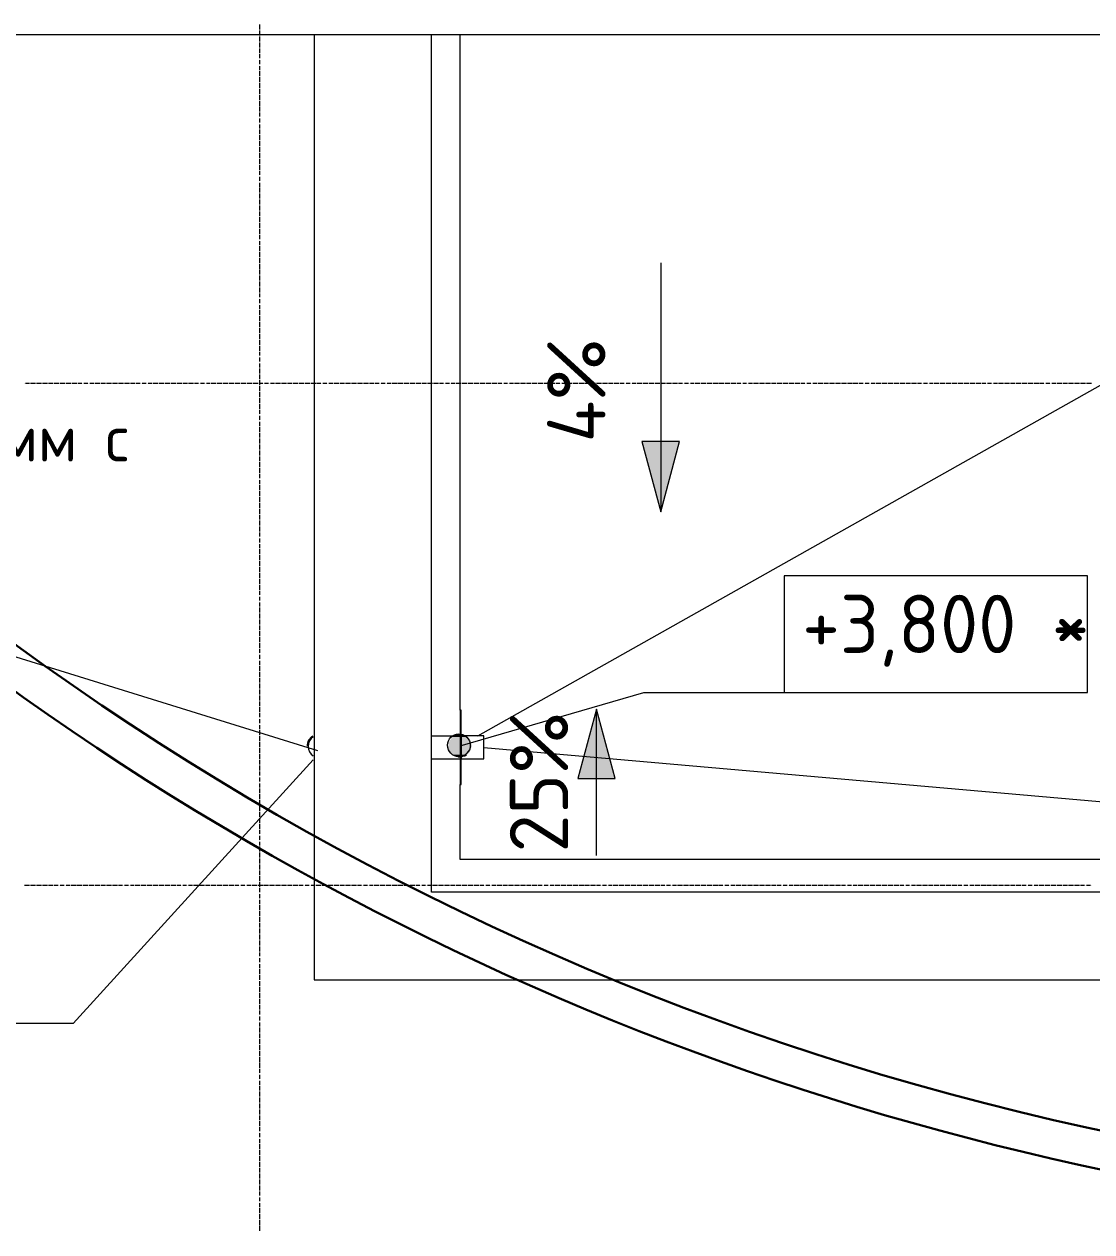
# Model space of a CAD drawing. Header units: millimetres. Extents: x -42533 to 645315, y 3457 to 82611.
# Drawn here: x 560725 to 565303, y 8434 to 13611 of the extents above; entities that cross this region are included whole.
import ezdxf

# ---------------------------------------------------------------- set-up
doc = ezdxf.new("R2010")
doc.units = ezdxf.units.MM
for name, color, linetype, true_color in [('PDF _!ЭОМ.Молниезащита', 7, 'Continuous', 0x954a95), ('PDF _Аннотация', 7, 'Continuous', 0xbababa), ('PDF _Крыша', 7, 'Continuous', 0xbababa), ('PDF _Обобщенные модели', 7, 'Continuous', 0xbababa), ('PDF _Оборудование', 7, 'Continuous', 0xbababa), ('PDF _Оси', 7, 'Continuous', 0xbababa), ('PDF _Отметки', 7, 'Continuous', 0xbababa), ('PDF _Перекрытие', 7, 'Continuous', 0xbababa), ('PDF _Размеры', 7, 'Continuous', 0xbababa)]:
    doc.layers.add(name, color=color, linetype=linetype, true_color=true_color)
doc.layers.add('PDF _Линии', color=7, linetype='Continuous')
doc.layers.add('PDF _Текст', color=7, linetype='Continuous')
doc.styles.add('PDF GOST Common', font='GOST_Common.ttf')

msp = doc.modelspace()

# ---------------------------------------------------------------- linework, layer by layer
at = {"layer": 'PDF _!ЭОМ.Молниезащита', "color": 116, "lineweight": 30, "true_color": 0x136734}
msp.add_circle((567904.4, 20845.7), 12246.5, dxfattribs=at)
at = {"layer": 'PDF _!ЭОМ.Молниезащита', "lineweight": 13}
msp.add_arc((569238.6, 19731.8), 18425.9, 113.6261, 221.93481, dxfattribs=at)
at = {"layer": 'PDF _!ЭОМ.Молниезащита', "lineweight": 30}
msp.add_arc((567904.3, 20838.1), 12404.1, 231.06853, 304.56292, dxfattribs=at)
at = {"layer": 'PDF _Аннотация', "color": 8, "lineweight": 20}
msp.add_lwpolyline([(565283.9, 10745.7), (565283.9, 11245.5), (563983.7, 11245.5), (563983.7, 10745.7)], close=True, dxfattribs=at)
at = {"layer": 'PDF _Аннотация', "color": 8, "lineweight": 9}
for points in [[(561984.6, 10495.9), (560523.4, 10949), (560176.1, 10949), (559985.5, 10949)], [(561963.4, 10457.7), (560934.2, 9326.9), (560392.1, 9326.9)]]:
    msp.add_lwpolyline(points, dxfattribs=at)
at = {"layer": 'PDF _Крыша', "color": 8, "lineweight": 9}
for points in [[(562594.5, 10669.5), (562594.5, 13566.5)], [(573924, 13566.5), (573924, 10030), (562594.5, 10030), (562594.5, 10351.9)], [(562670.7, 10559.4), (567964.9, 13541.1)], [(568155.5, 13541.1), (568155.5, 10030), (562696.1, 10508.6)]]:
    msp.add_lwpolyline(points, dxfattribs=at)
at = {"layer": 'PDF _Линии', "color": 8, "lineweight": 9}
msp.add_lwpolyline([(579256.3, 13566.5), (579252.1, 13596.1), (572746.6, 13833.3), (572746.6, 13710.5), (563064.6, 13710.5), (563064.6, 13820.6), (556859.8, 13604.6), (556851.3, 13566.5)], close=True, dxfattribs=at)
at = {"layer": 'PDF _Обобщенные модели', "lineweight": 18}
for radius, start, end in [(44.5, 117.9712, 184.0046), (40.2, 134.9994, 150.0021)]:
    msp.add_arc((561983.1, 10519.5), radius, start, end, dxfattribs=at)
at = {"layer": 'PDF _Оборудование', "lineweight": 18}
for points in [[(562594.5, 10351.9), (562598.7, 10351.9), (562598.7, 10390), (562598.7, 10631.4), (562598.7, 10669.5), (562594.5, 10669.5), (562594.5, 10631.4), (562594.5, 10390)], [(562598.7, 10559.4), (562598.7, 10462), (562696.1, 10462), (562696.1, 10559.4)]]:
    msp.add_lwpolyline(points, close=True, dxfattribs=at)
for points in [[(562471.6, 10559.4), (562594.5, 10559.4)], [(562471.6, 10462), (562594.5, 10462)]]:
    msp.add_lwpolyline(points, dxfattribs=at)
msp.add_arc((561990.9, 10514.9), 48.7, 122.7213, 237.2787, dxfattribs=at)
at = {"layer": 'PDF _Оси', "color": 8, "lineweight": 9}
for points in [[(561734.7, 13587.7), (561734.7, 13608.8)], [(561734.7, 13562.3), (561734.7, 13583.4)], [(561734.7, 13536.8), (561734.7, 13558)], [(561734.7, 13511.4), (561734.7, 13532.6)], [(561734.7, 13486), (561734.7, 13507.2)], [(561734.7, 13464.8), (561734.7, 13481.8)], [(561734.7, 13460.6), (561734.7, 13460.6)], [(561734.7, 13439.4), (561734.7, 13456.4)], [(561734.7, 13435.2), (561734.7, 13435.2)], [(561734.7, 13414), (561734.7, 13431)], [(561734.7, 13388.6), (561734.7, 13409.8)], [(561734.7, 13363.2), (561734.7, 13384.4)], [(561734.7, 13337.8), (561734.7, 13359)], [(561734.7, 13312.4), (561734.7, 13333.5)], [(561734.7, 13287), (561734.7, 13308.1)], [(561734.7, 13261.5), (561734.7, 13282.7)], [(561734.7, 13236.1), (561734.7, 13257.3)], [(561734.7, 13215), (561734.7, 13231.9)], [(561734.7, 13210.7), (561734.7, 13210.7)], [(561734.7, 13189.5), (561734.7, 13206.5)], [(561734.7, 13185.3), (561734.7, 13185.3)], [(561734.7, 13164.1), (561734.7, 13181.1)], [(561734.7, 13138.7), (561734.7, 13159.9)], [(561734.7, 13113.3), (561734.7, 13134.5)], [(561734.7, 13087.9), (561734.7, 13109.1)], [(561734.7, 13062.5), (561734.7, 13083.7)], [(561734.7, 13037.1), (561734.7, 13058.2)], [(561734.7, 13011.7), (561734.7, 13032.8)], [(561734.7, 12986.2), (561734.7, 13007.4)], [(561734.7, 12965.1), (561734.7, 12982)], [(561734.7, 12960.8), (561734.7, 12960.8)], [(561734.7, 12939.7), (561734.7, 12956.6)], [(561734.7, 12935.4), (561734.7, 12935.4)], [(561734.7, 12914.2), (561734.7, 12931.2)], [(561734.7, 12888.8), (561734.7, 12910)], [(561734.7, 12863.4), (561734.7, 12884.6)], [(561734.7, 12838), (561734.7, 12859.2)], [(561734.7, 12812.6), (561734.7, 12833.8)], [(561734.7, 12787.2), (561734.7, 12808.4)], [(561734.7, 12761.8), (561734.7, 12782.9)], [(561734.7, 12736.4), (561734.7, 12757.5)], [(561734.7, 12710.9), (561734.7, 12732.1)], [(561734.7, 12689.8), (561734.7, 12706.7)], [(561734.7, 12685.5), (561734.7, 12685.5)], [(561734.7, 12664.4), (561734.7, 12681.3)], [(561734.7, 12638.9), (561734.7, 12660.1)], [(561734.7, 12613.5), (561734.7, 12634.7)], [(561734.7, 12588.1), (561734.7, 12609.3)], [(561734.7, 12562.7), (561734.7, 12583.9)], [(561734.7, 12537.3), (561734.7, 12558.5)], [(561734.7, 12511.9), (561734.7, 12533.1)], [(561734.7, 12486.5), (561734.7, 12507.7)], [(561734.7, 12461.1), (561734.7, 12482.2)], [(561734.7, 12439.9), (561734.7, 12456.8)], [(561734.7, 12435.6), (561734.7, 12435.6)], [(561734.7, 12414.5), (561734.7, 12431.4)], [(561734.7, 12410.2), (561734.7, 12410.2)], [(561734.7, 12389.1), (561734.7, 12406)], [(561734.7, 12363.6), (561734.7, 12384.8)], [(561734.7, 12338.2), (561734.7, 12359.4)], [(561734.7, 12312.8), (561734.7, 12334)], [(561734.7, 12287.4), (561734.7, 12308.6)], [(561734.7, 12262), (561734.7, 12283.2)], [(561734.7, 12236.6), (561734.7, 12257.8)], [(561734.7, 12211.2), (561734.7, 12232.4)], [(561734.7, 12190), (561734.7, 12206.9)], [(561734.7, 12185.8), (561734.7, 12185.8)], [(561734.7, 12164.6), (561734.7, 12181.5)], [(561734.7, 12160.4), (561734.7, 12160.4)], [(561734.7, 12139.2), (561734.7, 12156.1)], [(561734.7, 12113.8), (561734.7, 12134.9)], [(560726.7, 12071.4), (560726.7, 12071.4)], [(560730.9, 12071.4), (560747.8, 12071.4)], [(560752.1, 12071.4), (560773.3, 12071.4)], [(560777.5, 12071.4), (560798.7, 12071.4)], [(560802.9, 12071.4), (560824.1, 12071.4)], [(560828.3, 12071.4), (560849.5, 12071.4)], [(560853.7, 12071.4), (560874.9, 12071.4)], [(560879.1, 12071.4), (560900.3, 12071.4)], [(560904.6, 12071.4), (560925.7, 12071.4)], [(560930, 12071.4), (560951.1, 12071.4)], [(560955.4, 12071.4), (560972.3, 12071.4)], [(560976.6, 12071.4), (560976.6, 12071.4)], [(560980.8, 12071.4), (560997.7, 12071.4)], [(561002, 12071.4), (561002, 12071.4)], [(561006.2, 12071.4), (561023.1, 12071.4)], [(561027.4, 12071.4), (561048.6, 12071.4)], [(561052.8, 12071.4), (561074, 12071.4)], [(561078.2, 12071.4), (561099.4, 12071.4)], [(561103.6, 12071.4), (561124.8, 12071.4)], [(561129, 12071.4), (561150.2, 12071.4)], [(561154.4, 12071.4), (561175.6, 12071.4)], [(561179.9, 12071.4), (561201, 12071.4)], [(561205.3, 12071.4), (561222.2, 12071.4)], [(561226.4, 12071.4), (561226.4, 12071.4)], [(561230.7, 12071.4), (561247.6, 12071.4)], [(561251.9, 12071.4), (561251.9, 12071.4)], [(561256.1, 12071.4), (561273, 12071.4)], [(561277.3, 12071.4), (561298.4, 12071.4)], [(561302.7, 12071.4), (561323.9, 12071.4)], [(561328.1, 12071.4), (561349.3, 12071.4)], [(561353.5, 12071.4), (561374.7, 12071.4)], [(561378.9, 12071.4), (561400.1, 12071.4)], [(561404.3, 12071.4), (561425.5, 12071.4)], [(561429.7, 12071.4), (561450.9, 12071.4)], [(561455.1, 12071.4), (561472.1, 12071.4)], [(561476.3, 12071.4), (561476.3, 12071.4)], [(561480.6, 12071.4), (561497.5, 12071.4)], [(561501.7, 12071.4), (561501.7, 12071.4)], [(561506, 12071.4), (561522.9, 12071.4)], [(561527.1, 12071.4), (561548.3, 12071.4)], [(561552.6, 12071.4), (561573.7, 12071.4)], [(561578, 12071.4), (561599.2, 12071.4)], [(561603.4, 12071.4), (561624.6, 12071.4)], [(561628.8, 12071.4), (561650, 12071.4)], [(561654.2, 12071.4), (561675.4, 12071.4)], [(561679.6, 12071.4), (561700.8, 12071.4)], [(561705, 12071.4), (561726.2, 12071.4)], [(561730.4, 12071.4), (561747.4, 12071.4)], [(561734.7, 12088.4), (561734.7, 12109.5)], [(561734.7, 12062.9), (561734.7, 12084.1)], [(561751.6, 12071.4), (561751.6, 12071.4)], [(561755.9, 12071.4), (561772.8, 12071.4)], [(561777, 12071.4), (561777, 12071.4)], [(561781.3, 12071.4), (561798.2, 12071.4)], [(561802.4, 12071.4), (561823.6, 12071.4)], [(561827.9, 12071.4), (561849, 12071.4)], [(561853.3, 12071.4), (561874.4, 12071.4)], [(561878.7, 12071.4), (561899.9, 12071.4)], [(561904.1, 12071.4), (561925.3, 12071.4)], [(561929.5, 12071.4), (561950.7, 12071.4)], [(561954.9, 12071.4), (561976.1, 12071.4)], [(561980.3, 12071.4), (561997.3, 12071.4)], [(562001.5, 12071.4), (562001.5, 12071.4)], [(562005.7, 12071.4), (562022.7, 12071.4)], [(562026.9, 12071.4), (562026.9, 12071.4)], [(562031.2, 12071.4), (562048.1, 12071.4)], [(562052.3, 12071.4), (562073.5, 12071.4)], [(562077.7, 12071.4), (562098.9, 12071.4)], [(562103.2, 12071.4), (562124.3, 12071.4)], [(562128.6, 12071.4), (562149.7, 12071.4)], [(562154, 12071.4), (562175.2, 12071.4)], [(562179.4, 12071.4), (562200.6, 12071.4)], [(562204.8, 12071.4), (562226, 12071.4)], [(562230.2, 12071.4), (562247.2, 12071.4)], [(562251.4, 12071.4), (562251.4, 12071.4)], [(562255.6, 12071.4), (562272.6, 12071.4)], [(562276.8, 12071.4), (562276.8, 12071.4)], [(562281, 12071.4), (562298, 12071.4)], [(562302.2, 12071.4), (562323.4, 12071.4)], [(562327.6, 12071.4), (562348.8, 12071.4)], [(562353, 12071.4), (562374.2, 12071.4)], [(562378.5, 12071.4), (562399.6, 12071.4)], [(562403.9, 12071.4), (562425, 12071.4)], [(562429.3, 12071.4), (562450.5, 12071.4)], [(562454.7, 12071.4), (562475.9, 12071.4)], [(562480.1, 12071.4), (562501.3, 12071.4)], [(562505.5, 12071.4), (562522.5, 12071.4)], [(562526.7, 12071.4), (562526.7, 12071.4)], [(562530.9, 12071.4), (562547.9, 12071.4)], [(562552.1, 12071.4), (562552.1, 12071.4)], [(562556.3, 12071.4), (562573.3, 12071.4)], [(562577.5, 12071.4), (562598.7, 12071.4)], [(562602.9, 12071.4), (562624.1, 12071.4)], [(562628.3, 12071.4), (562649.5, 12071.4)], [(562653.8, 12071.4), (562674.9, 12071.4)], [(562679.2, 12071.4), (562700.3, 12071.4)], [(562704.6, 12071.4), (562725.8, 12071.4)], [(562730, 12071.4), (562751.2, 12071.4)], [(562755.4, 12071.4), (562772.3, 12071.4)], [(562776.6, 12071.4), (562776.6, 12071.4)], [(562780.8, 12071.4), (562797.8, 12071.4)], [(562802, 12071.4), (562802, 12071.4)], [(562806.2, 12071.4), (562823.2, 12071.4)], [(562827.4, 12071.4), (562848.6, 12071.4)], [(562852.8, 12071.4), (562874, 12071.4)], [(562878.2, 12071.4), (562899.4, 12071.4)], [(562903.6, 12071.4), (562924.8, 12071.4)], [(562929, 12071.4), (562950.2, 12071.4)], [(562954.5, 12071.4), (562975.6, 12071.4)], [(562979.9, 12071.4), (563001.1, 12071.4)], [(563005.3, 12071.4), (563022.2, 12071.4)], [(563026.5, 12071.4), (563026.5, 12071.4)], [(563030.7, 12071.4), (563047.6, 12071.4)], [(563051.9, 12071.4), (563051.9, 12071.4)], [(563056.1, 12071.4), (563073.1, 12071.4)], [(563077.3, 12071.4), (563098.5, 12071.4)], [(563102.7, 12071.4), (563123.9, 12071.4)], [(563128.1, 12071.4), (563149.3, 12071.4)], [(563153.5, 12071.4), (563174.7, 12071.4)], [(563178.9, 12071.4), (563200.1, 12071.4)], [(563204.3, 12071.4), (563225.5, 12071.4)], [(563229.8, 12071.4), (563250.9, 12071.4)], [(563255.2, 12071.4), (563276.3, 12071.4)], [(563280.6, 12071.4), (563297.5, 12071.4)], [(563301.8, 12071.4), (563301.8, 12071.4)], [(563306, 12071.4), (563322.9, 12071.4)], [(563327.2, 12071.4), (563327.2, 12071.4)], [(563331.4, 12071.4), (563348.3, 12071.4)], [(563352.6, 12071.4), (563373.8, 12071.4)], [(563378, 12071.4), (563399.2, 12071.4)], [(563403.4, 12071.4), (563424.6, 12071.4)], [(563428.8, 12071.4), (563450, 12071.4)], [(563454.2, 12071.4), (563475.4, 12071.4)], [(563479.6, 12071.4), (563500.8, 12071.4)], [(563505.1, 12071.4), (563526.2, 12071.4)], [(563530.5, 12071.4), (563547.4, 12071.4)], [(563551.6, 12071.4), (563551.6, 12071.4)], [(563555.9, 12071.4), (563572.8, 12071.4)], [(563577.1, 12071.4), (563577.1, 12071.4)], [(563581.3, 12071.4), (563598.2, 12071.4)], [(563602.5, 12071.4), (563623.6, 12071.4)], [(563627.9, 12071.4), (563649.1, 12071.4)], [(563653.3, 12071.4), (563674.5, 12071.4)], [(563678.7, 12071.4), (563699.9, 12071.4)], [(563704.1, 12071.4), (563725.3, 12071.4)], [(563729.5, 12071.4), (563750.7, 12071.4)], [(563754.9, 12071.4), (563776.1, 12071.4)], [(563780.4, 12071.4), (563797.3, 12071.4)], [(563801.5, 12071.4), (563801.5, 12071.4)], [(563805.8, 12071.4), (563822.7, 12071.4)], [(563826.9, 12071.4), (563826.9, 12071.4)], [(563831.2, 12071.4), (563848.1, 12071.4)], [(563852.4, 12071.4), (563873.5, 12071.4)], [(563877.8, 12071.4), (563898.9, 12071.4)], [(563903.2, 12071.4), (563924.4, 12071.4)], [(563928.6, 12071.4), (563949.8, 12071.4)], [(563954, 12071.4), (563975.2, 12071.4)], [(563979.4, 12071.4), (564000.6, 12071.4)], [(564004.8, 12071.4), (564026, 12071.4)], [(564030.2, 12071.4), (564051.4, 12071.4)], [(564055.7, 12071.4), (564072.6, 12071.4)], [(564076.8, 12071.4), (564076.8, 12071.4)], [(564081.1, 12071.4), (564098, 12071.4)], [(564102.2, 12071.4), (564102.2, 12071.4)], [(564106.5, 12071.4), (564123.4, 12071.4)], [(564127.7, 12071.4), (564148.8, 12071.4)], [(564153.1, 12071.4), (564174.2, 12071.4)], [(564178.5, 12071.4), (564199.7, 12071.4)], [(564203.9, 12071.4), (564225.1, 12071.4)], [(564229.3, 12071.4), (564250.5, 12071.4)], [(564254.7, 12071.4), (564275.9, 12071.4)], [(564280.1, 12071.4), (564301.3, 12071.4)], [(564305.5, 12071.4), (564322.5, 12071.4)], [(564326.7, 12071.4), (564326.7, 12071.4)], [(564330.9, 12071.4), (564347.9, 12071.4)], [(564352.1, 12071.4), (564352.1, 12071.4)], [(564356.4, 12071.4), (564373.3, 12071.4)], [(564377.5, 12071.4), (564398.7, 12071.4)], [(564403, 12071.4), (564424.1, 12071.4)], [(564428.4, 12071.4), (564449.5, 12071.4)], [(564453.8, 12071.4), (564475, 12071.4)], [(564479.2, 12071.4), (564500.4, 12071.4)], [(564504.6, 12071.4), (564525.8, 12071.4)], [(564530, 12071.4), (564551.2, 12071.4)], [(564555.4, 12071.4), (564572.4, 12071.4)], [(564576.6, 12071.4), (564576.6, 12071.4)], [(564580.8, 12071.4), (564597.8, 12071.4)], [(564602, 12071.4), (564602, 12071.4)], [(564606.2, 12071.4), (564623.2, 12071.4)], [(564627.4, 12071.4), (564648.6, 12071.4)], [(564652.8, 12071.4), (564674, 12071.4)], [(564678.2, 12071.4), (564699.4, 12071.4)], [(564703.7, 12071.4), (564724.8, 12071.4)], [(564729.1, 12071.4), (564750.2, 12071.4)], [(564754.5, 12071.4), (564775.7, 12071.4)], [(564779.9, 12071.4), (564801.1, 12071.4)], [(564805.3, 12071.4), (564826.5, 12071.4)], [(564830.7, 12071.4), (564847.7, 12071.4)], [(564851.9, 12071.4), (564851.9, 12071.4)], [(564856.1, 12071.4), (564873.1, 12071.4)], [(564877.3, 12071.4), (564877.3, 12071.4)], [(564881.5, 12071.4), (564898.5, 12071.4)], [(564902.7, 12071.4), (564923.9, 12071.4)], [(564928.1, 12071.4), (564949.3, 12071.4)], [(564953.5, 12071.4), (564974.7, 12071.4)], [(564979, 12071.4), (565000.1, 12071.4)], [(565004.4, 12071.4), (565025.5, 12071.4)], [(565029.8, 12071.4), (565051, 12071.4)], [(565055.2, 12071.4), (565076.4, 12071.4)], [(565080.6, 12071.4), (565097.5, 12071.4)], [(565101.8, 12071.4), (565101.8, 12071.4)], [(565106, 12071.4), (565123, 12071.4)], [(565127.2, 12071.4), (565127.2, 12071.4)], [(565131.4, 12071.4), (565148.4, 12071.4)], [(565152.6, 12071.4), (565173.8, 12071.4)], [(565178, 12071.4), (565199.2, 12071.4)], [(565203.4, 12071.4), (565224.6, 12071.4)], [(565228.8, 12071.4), (565250, 12071.4)], [(565254.3, 12071.4), (565275.4, 12071.4)], [(565279.7, 12071.4), (565300.8, 12071.4)], [(561734.7, 12037.5), (561734.7, 12058.7)], [(561734.7, 12012.1), (561734.7, 12033.3)], [(561734.7, 11986.7), (561734.7, 12007.9)], [(561734.7, 11961.3), (561734.7, 11982.5)], [(561734.7, 11940.1), (561734.7, 11957.1)], [(561734.7, 11935.9), (561734.7, 11935.9)], [(561734.7, 11914.7), (561734.7, 11931.6)], [(561734.7, 11910.5), (561734.7, 11910.5)], [(561734.7, 11889.3), (561734.7, 11906.2)], [(561734.7, 11863.9), (561734.7, 11885.1)], [(561734.7, 11838.5), (561734.7, 11859.6)], [(561734.7, 11813.1), (561734.7, 11834.2)], [(561734.7, 11787.6), (561734.7, 11808.8)], [(561734.7, 11762.2), (561734.7, 11783.4)], [(561734.7, 11736.8), (561734.7, 11758)], [(561734.7, 11711.4), (561734.7, 11732.6)], [(561734.7, 11686), (561734.7, 11707.2)], [(561734.7, 11664.8), (561734.7, 11681.8)], [(561734.7, 11660.6), (561734.7, 11660.6)], [(561734.7, 11639.4), (561734.7, 11656.3)], [(561734.7, 11614), (561734.7, 11635.2)], [(561734.7, 11588.6), (561734.7, 11609.8)], [(561734.7, 11563.2), (561734.7, 11584.3)], [(561734.7, 11537.8), (561734.7, 11558.9)], [(561734.7, 11512.3), (561734.7, 11533.5)], [(561734.7, 11486.9), (561734.7, 11508.1)], [(561734.7, 11461.5), (561734.7, 11482.7)], [(561734.7, 11436.1), (561734.7, 11457.3)], [(561734.7, 11414.9), (561734.7, 11431.9)], [(561734.7, 11410.7), (561734.7, 11410.7)], [(561734.7, 11389.5), (561734.7, 11406.5)], [(561734.7, 11385.3), (561734.7, 11385.3)], [(561734.7, 11364.1), (561734.7, 11381)], [(561734.7, 11338.7), (561734.7, 11359.9)], [(561734.7, 11313.3), (561734.7, 11334.5)], [(561734.7, 11287.9), (561734.7, 11309)], [(561734.7, 11262.5), (561734.7, 11283.6)], [(561734.7, 11237), (561734.7, 11258.2)], [(561734.7, 11211.6), (561734.7, 11232.8)], [(561734.7, 11186.2), (561734.7, 11207.4)], [(561734.7, 11165), (561734.7, 11182)], [(561734.7, 11160.8), (561734.7, 11160.8)], [(561734.7, 11139.6), (561734.7, 11156.6)], [(561734.7, 11135.4), (561734.7, 11135.4)], [(561734.7, 11114.2), (561734.7, 11131.2)], [(561734.7, 11088.8), (561734.7, 11110)], [(561734.7, 11063.4), (561734.7, 11084.6)], [(561734.7, 11038), (561734.7, 11059.2)], [(561734.7, 11012.6), (561734.7, 11033.7)], [(561734.7, 10987.2), (561734.7, 11008.3)], [(561734.7, 10961.7), (561734.7, 10982.9)], [(561734.7, 10936.3), (561734.7, 10957.5)], [(561734.7, 10915.2), (561734.7, 10932.1)], [(561734.7, 10910.9), (561734.7, 10910.9)], [(561734.7, 10889.7), (561734.7, 10906.7)], [(561734.7, 10885.5), (561734.7, 10885.5)], [(561734.7, 10864.3), (561734.7, 10881.3)], [(561734.7, 10838.9), (561734.7, 10860.1)], [(561734.7, 10813.5), (561734.7, 10834.7)], [(561734.7, 10788.1), (561734.7, 10809.3)], [(561734.7, 10762.7), (561734.7, 10783.9)], [(561734.7, 10737.3), (561734.7, 10758.5)], [(561734.7, 10711.9), (561734.7, 10733)], [(561734.7, 10686.5), (561734.7, 10707.6)], [(561734.7, 10661), (561734.7, 10682.2)], [(561734.7, 10639.9), (561734.7, 10656.8)], [(561734.7, 10635.6), (561734.7, 10635.6)], [(561734.7, 10614.5), (561734.7, 10631.4)], [(561734.7, 10610.2), (561734.7, 10610.2)], [(561734.7, 10589), (561734.7, 10606)], [(561734.7, 10563.6), (561734.7, 10584.8)], [(561734.7, 10538.2), (561734.7, 10559.4)], [(561734.7, 10512.8), (561734.7, 10534)], [(561734.7, 10487.4), (561734.7, 10508.6)], [(561734.7, 10462), (561734.7, 10483.2)], [(561734.7, 10436.6), (561734.7, 10457.7)], [(561734.7, 10411.2), (561734.7, 10432.3)], [(561734.7, 10390), (561734.7, 10406.9)], [(561734.7, 10385.7), (561734.7, 10385.7)], [(561734.7, 10364.6), (561734.7, 10381.5)], [(561734.7, 10360.3), (561734.7, 10360.3)], [(561734.7, 10339.2), (561734.7, 10356.1)], [(561734.7, 10313.7), (561734.7, 10334.9)], [(561734.7, 10288.3), (561734.7, 10309.5)], [(561734.7, 10262.9), (561734.7, 10284.1)], [(561734.7, 10237.5), (561734.7, 10258.7)], [(561734.7, 10212.1), (561734.7, 10233.3)], [(561734.7, 10186.7), (561734.7, 10207.9)], [(561734.7, 10161.3), (561734.7, 10182.4)], [(561734.7, 10140.1), (561734.7, 10157)], [(561734.7, 10135.9), (561734.7, 10135.9)], [(561734.7, 10114.7), (561734.7, 10131.6)], [(561734.7, 10110.4), (561734.7, 10110.4)], [(561734.7, 10089.3), (561734.7, 10106.2)], [(561734.7, 10063.9), (561734.7, 10085)], [(561734.7, 10038.4), (561734.7, 10059.6)], [(561734.7, 10013), (561734.7, 10034.2)], [(561734.7, 9987.6), (561734.7, 10008.8)], [(561734.7, 9962.2), (561734.7, 9983.4)], [(561734.7, 9936.8), (561734.7, 9958)], [(560726.7, 9919.9), (560747.8, 9919.9)], [(560752.1, 9919.9), (560773.3, 9919.9)], [(560777.5, 9919.9), (560798.7, 9919.9)], [(560802.9, 9919.9), (560824.1, 9919.9)], [(560828.3, 9919.9), (560849.5, 9919.9)], [(560853.7, 9919.9), (560870.7, 9919.9)], [(560874.9, 9919.9), (560874.9, 9919.9)], [(560879.1, 9919.9), (560896.1, 9919.9)], [(560900.3, 9919.9), (560900.3, 9919.9)], [(560904.6, 9919.9), (560921.5, 9919.9)], [(560925.7, 9919.9), (560946.9, 9919.9)], [(560951.1, 9919.9), (560972.3, 9919.9)], [(560976.6, 9919.9), (560997.7, 9919.9)], [(561002, 9919.9), (561023.1, 9919.9)], [(561027.4, 9919.9), (561048.6, 9919.9)], [(561052.8, 9919.9), (561074, 9919.9)], [(561078.2, 9919.9), (561099.4, 9919.9)], [(561103.6, 9919.9), (561124.8, 9919.9)], [(561129, 9919.9), (561146, 9919.9)], [(561150.2, 9919.9), (561150.2, 9919.9)], [(561154.4, 9919.9), (561171.4, 9919.9)], [(561175.6, 9919.9), (561175.6, 9919.9)], [(561179.9, 9919.9), (561196.8, 9919.9)], [(561201, 9919.9), (561222.2, 9919.9)], [(561226.4, 9919.9), (561247.6, 9919.9)], [(561251.9, 9919.9), (561273, 9919.9)], [(561277.3, 9919.9), (561298.4, 9919.9)], [(561302.7, 9919.9), (561323.9, 9919.9)], [(561328.1, 9919.9), (561349.3, 9919.9)], [(561353.5, 9919.9), (561374.7, 9919.9)], [(561378.9, 9919.9), (561395.9, 9919.9)], [(561400.1, 9919.9), (561400.1, 9919.9)], [(561404.3, 9919.9), (561421.3, 9919.9)], [(561425.5, 9919.9), (561425.5, 9919.9)], [(561429.7, 9919.9), (561446.7, 9919.9)], [(561450.9, 9919.9), (561472.1, 9919.9)], [(561476.3, 9919.9), (561497.5, 9919.9)], [(561501.7, 9919.9), (561522.9, 9919.9)], [(561527.1, 9919.9), (561548.3, 9919.9)], [(561552.6, 9919.9), (561573.7, 9919.9)], [(561578, 9919.9), (561599.2, 9919.9)], [(561603.4, 9919.9), (561624.6, 9919.9)], [(561628.8, 9919.9), (561645.7, 9919.9)], [(561650, 9919.9), (561650, 9919.9)], [(561654.2, 9919.9), (561671.2, 9919.9)], [(561675.4, 9919.9), (561675.4, 9919.9)], [(561679.6, 9919.9), (561696.6, 9919.9)], [(561700.8, 9919.9), (561722, 9919.9)], [(561726.2, 9919.9), (561747.4, 9919.9)], [(561734.7, 9911.4), (561734.7, 9932.6)], [(561734.7, 9890.2), (561734.7, 9907.1)], [(561751.6, 9919.9), (561772.8, 9919.9)], [(561777, 9919.9), (561798.2, 9919.9)], [(561802.4, 9919.9), (561823.6, 9919.9)], [(561827.9, 9919.9), (561849, 9919.9)], [(561853.3, 9919.9), (561874.4, 9919.9)], [(561878.7, 9919.9), (561899.9, 9919.9)], [(561904.1, 9919.9), (561921, 9919.9)], [(561925.3, 9919.9), (561925.3, 9919.9)], [(561929.5, 9919.9), (561946.4, 9919.9)], [(561950.7, 9919.9), (561950.7, 9919.9)], [(561954.9, 9919.9), (561971.9, 9919.9)], [(561976.1, 9919.9), (561997.3, 9919.9)], [(562001.5, 9919.9), (562022.7, 9919.9)], [(562026.9, 9919.9), (562048.1, 9919.9)], [(562052.3, 9919.9), (562073.5, 9919.9)], [(562077.7, 9919.9), (562098.9, 9919.9)], [(562103.2, 9919.9), (562124.3, 9919.9)], [(562128.6, 9919.9), (562149.7, 9919.9)], [(562154, 9919.9), (562170.9, 9919.9)], [(562175.2, 9919.9), (562175.2, 9919.9)], [(562179.4, 9919.9), (562196.3, 9919.9)], [(562200.6, 9919.9), (562200.6, 9919.9)], [(562204.8, 9919.9), (562221.7, 9919.9)], [(562226, 9919.9), (562247.2, 9919.9)], [(562251.4, 9919.9), (562272.6, 9919.9)], [(562276.8, 9919.9), (562298, 9919.9)], [(562302.2, 9919.9), (562323.4, 9919.9)], [(562327.6, 9919.9), (562348.8, 9919.9)], [(562353, 9919.9), (562374.2, 9919.9)], [(562378.5, 9919.9), (562399.6, 9919.9)], [(562403.9, 9919.9), (562420.8, 9919.9)], [(562425, 9919.9), (562425, 9919.9)], [(562429.3, 9919.9), (562446.2, 9919.9)], [(562450.5, 9919.9), (562450.5, 9919.9)], [(562454.7, 9919.9), (562471.6, 9919.9)], [(562475.9, 9919.9), (562497, 9919.9)], [(562501.3, 9919.9), (562522.5, 9919.9)], [(562526.7, 9919.9), (562547.9, 9919.9)], [(562552.1, 9919.9), (562573.3, 9919.9)], [(562577.5, 9919.9), (562598.7, 9919.9)], [(562602.9, 9919.9), (562624.1, 9919.9)], [(562628.3, 9919.9), (562649.5, 9919.9)], [(562653.8, 9919.9), (562674.9, 9919.9)], [(562679.2, 9919.9), (562696.1, 9919.9)], [(562700.3, 9919.9), (562700.3, 9919.9)], [(562704.6, 9919.9), (562721.5, 9919.9)], [(562725.8, 9919.9), (562725.8, 9919.9)], [(562730, 9919.9), (562746.9, 9919.9)], [(562751.2, 9919.9), (562772.3, 9919.9)], [(562776.6, 9919.9), (562797.8, 9919.9)], [(562802, 9919.9), (562823.2, 9919.9)], [(562827.4, 9919.9), (562848.6, 9919.9)], [(562852.8, 9919.9), (562874, 9919.9)], [(562878.2, 9919.9), (562899.4, 9919.9)], [(562903.6, 9919.9), (562924.8, 9919.9)], [(562929, 9919.9), (562946, 9919.9)], [(562950.2, 9919.9), (562950.2, 9919.9)], [(562954.5, 9919.9), (562971.4, 9919.9)], [(562975.6, 9919.9), (562975.6, 9919.9)], [(562979.9, 9919.9), (562996.8, 9919.9)], [(563001.1, 9919.9), (563022.2, 9919.9)], [(563026.5, 9919.9), (563047.6, 9919.9)], [(563051.9, 9919.9), (563073.1, 9919.9)], [(563077.3, 9919.9), (563098.5, 9919.9)], [(563102.7, 9919.9), (563123.9, 9919.9)], [(563128.1, 9919.9), (563149.3, 9919.9)], [(563153.5, 9919.9), (563174.7, 9919.9)], [(563178.9, 9919.9), (563195.9, 9919.9)], [(563200.1, 9919.9), (563200.1, 9919.9)], [(563204.3, 9919.9), (563221.3, 9919.9)], [(563225.5, 9919.9), (563225.5, 9919.9)], [(563229.8, 9919.9), (563246.7, 9919.9)], [(563250.9, 9919.9), (563272.1, 9919.9)], [(563276.3, 9919.9), (563297.5, 9919.9)], [(563301.8, 9919.9), (563322.9, 9919.9)], [(563327.2, 9919.9), (563348.3, 9919.9)], [(563352.6, 9919.9), (563373.8, 9919.9)], [(563378, 9919.9), (563399.2, 9919.9)], [(563403.4, 9919.9), (563424.6, 9919.9)], [(563428.8, 9919.9), (563450, 9919.9)], [(563454.2, 9919.9), (563471.2, 9919.9)], [(563475.4, 9919.9), (563475.4, 9919.9)], [(563479.6, 9919.9), (563496.6, 9919.9)], [(563500.8, 9919.9), (563500.8, 9919.9)], [(563505.1, 9919.9), (563522, 9919.9)], [(563526.2, 9919.9), (563547.4, 9919.9)], [(563551.6, 9919.9), (563572.8, 9919.9)], [(563577.1, 9919.9), (563598.2, 9919.9)], [(563602.5, 9919.9), (563623.6, 9919.9)], [(563627.9, 9919.9), (563649.1, 9919.9)], [(563653.3, 9919.9), (563674.5, 9919.9)], [(563678.7, 9919.9), (563699.9, 9919.9)], [(563704.1, 9919.9), (563721.1, 9919.9)], [(563725.3, 9919.9), (563725.3, 9919.9)], [(563729.5, 9919.9), (563746.5, 9919.9)], [(563750.7, 9919.9), (563750.7, 9919.9)], [(563754.9, 9919.9), (563771.9, 9919.9)], [(563776.1, 9919.9), (563797.3, 9919.9)], [(563801.5, 9919.9), (563822.7, 9919.9)], [(563826.9, 9919.9), (563848.1, 9919.9)], [(563852.4, 9919.9), (563873.5, 9919.9)], [(563877.8, 9919.9), (563898.9, 9919.9)], [(563903.2, 9919.9), (563924.4, 9919.9)], [(563928.6, 9919.9), (563949.8, 9919.9)], [(563954, 9919.9), (563970.9, 9919.9)], [(563975.2, 9919.9), (563975.2, 9919.9)], [(563979.4, 9919.9), (563996.4, 9919.9)], [(564000.6, 9919.9), (564000.6, 9919.9)], [(564004.8, 9919.9), (564021.8, 9919.9)], [(564026, 9919.9), (564047.2, 9919.9)], [(564051.4, 9919.9), (564072.6, 9919.9)], [(564076.8, 9919.9), (564098, 9919.9)], [(564102.2, 9919.9), (564123.4, 9919.9)], [(564127.7, 9919.9), (564148.8, 9919.9)], [(564153.1, 9919.9), (564174.2, 9919.9)], [(564178.5, 9919.9), (564199.7, 9919.9)], [(564203.9, 9919.9), (564225.1, 9919.9)], [(564229.3, 9919.9), (564246.2, 9919.9)], [(564250.5, 9919.9), (564250.5, 9919.9)], [(564254.7, 9919.9), (564271.7, 9919.9)], [(564275.9, 9919.9), (564275.9, 9919.9)], [(564280.1, 9919.9), (564297.1, 9919.9)], [(564301.3, 9919.9), (564322.5, 9919.9)], [(564326.7, 9919.9), (564347.9, 9919.9)], [(564352.1, 9919.9), (564373.3, 9919.9)], [(564377.5, 9919.9), (564398.7, 9919.9)], [(564403, 9919.9), (564424.1, 9919.9)], [(564428.4, 9919.9), (564449.5, 9919.9)], [(564453.8, 9919.9), (564475, 9919.9)], [(564479.2, 9919.9), (564496.1, 9919.9)], [(564500.4, 9919.9), (564500.4, 9919.9)], [(564504.6, 9919.9), (564521.5, 9919.9)], [(564525.8, 9919.9), (564525.8, 9919.9)], [(564530, 9919.9), (564547, 9919.9)], [(564551.2, 9919.9), (564572.4, 9919.9)], [(564576.6, 9919.9), (564597.8, 9919.9)], [(564602, 9919.9), (564623.2, 9919.9)], [(564627.4, 9919.9), (564648.6, 9919.9)], [(564652.8, 9919.9), (564674, 9919.9)], [(564678.2, 9919.9), (564699.4, 9919.9)], [(564703.7, 9919.9), (564724.8, 9919.9)], [(564729.1, 9919.9), (564746, 9919.9)], [(564750.2, 9919.9), (564750.2, 9919.9)], [(564754.5, 9919.9), (564771.4, 9919.9)], [(564775.7, 9919.9), (564775.7, 9919.9)], [(564779.9, 9919.9), (564796.8, 9919.9)], [(564801.1, 9919.9), (564822.3, 9919.9)], [(564826.5, 9919.9), (564847.7, 9919.9)], [(564851.9, 9919.9), (564873.1, 9919.9)], [(564877.3, 9919.9), (564898.5, 9919.9)], [(564902.7, 9919.9), (564923.9, 9919.9)], [(564928.1, 9919.9), (564949.3, 9919.9)], [(564953.5, 9919.9), (564974.7, 9919.9)], [(564979, 9919.9), (565000.1, 9919.9)], [(565004.4, 9919.9), (565021.3, 9919.9)], [(565025.5, 9919.9), (565025.5, 9919.9)], [(565029.8, 9919.9), (565046.7, 9919.9)], [(565051, 9919.9), (565051, 9919.9)], [(565055.2, 9919.9), (565072.1, 9919.9)], [(565076.4, 9919.9), (565097.5, 9919.9)], [(565101.8, 9919.9), (565123, 9919.9)], [(565127.2, 9919.9), (565148.4, 9919.9)], [(565152.6, 9919.9), (565173.8, 9919.9)], [(565178, 9919.9), (565199.2, 9919.9)], [(565203.4, 9919.9), (565224.6, 9919.9)], [(565228.8, 9919.9), (565250, 9919.9)], [(565254.3, 9919.9), (565271.2, 9919.9)], [(565275.4, 9919.9), (565275.4, 9919.9)], [(565279.7, 9919.9), (565296.6, 9919.9)], [(565300.8, 9919.9), (565300.8, 9919.9)], [(561734.7, 9886), (561734.7, 9886)], [(561734.7, 9864.8), (561734.7, 9881.7)], [(561734.7, 9860.6), (561734.7, 9860.6)], [(561734.7, 9839.4), (561734.7, 9856.3)], [(561734.7, 9814), (561734.7, 9835.1)], [(561734.7, 9788.6), (561734.7, 9809.7)], [(561734.7, 9763.1), (561734.7, 9784.3)], [(561734.7, 9737.7), (561734.7, 9758.9)], [(561734.7, 9712.3), (561734.7, 9733.5)], [(561734.7, 9686.9), (561734.7, 9708.1)], [(561734.7, 9661.5), (561734.7, 9682.7)], [(561734.7, 9636.1), (561734.7, 9657.3)], [(561734.7, 9614.9), (561734.7, 9631.8)], [(561734.7, 9610.7), (561734.7, 9610.7)], [(561734.7, 9589.5), (561734.7, 9606.4)], [(561734.7, 9585.3), (561734.7, 9585.3)], [(561734.7, 9564.1), (561734.7, 9581)], [(561734.7, 9538.7), (561734.7, 9559.8)], [(561734.7, 9513.3), (561734.7, 9534.4)], [(561734.7, 9487.8), (561734.7, 9509)], [(561734.7, 9462.4), (561734.7, 9483.6)], [(561734.7, 9437), (561734.7, 9458.2)], [(561734.7, 9411.6), (561734.7, 9432.8)], [(561734.7, 9386.2), (561734.7, 9407.4)], [(561734.7, 9365), (561734.7, 9382)], [(561734.7, 9360.8), (561734.7, 9360.8)], [(561734.7, 9339.6), (561734.7, 9356.6)], [(561734.7, 9335.4), (561734.7, 9335.4)], [(561734.7, 9314.2), (561734.7, 9331.1)], [(561734.7, 9288.8), (561734.7, 9310)], [(561734.7, 9263.4), (561734.7, 9284.6)], [(561734.7, 9238), (561734.7, 9259.1)], [(561734.7, 9212.6), (561734.7, 9233.7)], [(561734.7, 9187.1), (561734.7, 9208.3)], [(561734.7, 9161.7), (561734.7, 9182.9)], [(561734.7, 9136.3), (561734.7, 9157.5)], [(561734.7, 9115.1), (561734.7, 9132.1)], [(561734.7, 9110.9), (561734.7, 9110.9)], [(561734.7, 9089.7), (561734.7, 9106.7)], [(561734.7, 9085.5), (561734.7, 9085.5)], [(561734.7, 9064.3), (561734.7, 9081.3)], [(561734.7, 9038.9), (561734.7, 9060.1)], [(561734.7, 9013.5), (561734.7, 9034.7)], [(561734.7, 8988.1), (561734.7, 9009.3)], [(561734.7, 8962.7), (561734.7, 8983.8)], [(561734.7, 8937.3), (561734.7, 8958.4)], [(561734.7, 8911.8), (561734.7, 8933)], [(561734.7, 8886.4), (561734.7, 8907.6)], [(561734.7, 8865.3), (561734.7, 8882.2)], [(561734.7, 8861), (561734.7, 8861)], [(561734.7, 8839.8), (561734.7, 8856.8)], [(561734.7, 8835.6), (561734.7, 8835.6)], [(561734.7, 8814.4), (561734.7, 8831.4)], [(561734.7, 8789), (561734.7, 8810.2)], [(561734.7, 8763.6), (561734.7, 8784.8)], [(561734.7, 8738.2), (561734.7, 8759.4)], [(561734.7, 8712.8), (561734.7, 8734)], [(561734.7, 8687.4), (561734.7, 8708.5)], [(561734.7, 8662), (561734.7, 8683.1)], [(561734.7, 8636.5), (561734.7, 8657.7)], [(561734.7, 8611.1), (561734.7, 8632.3)], [(561734.7, 8590), (561734.7, 8606.9)], [(561734.7, 8585.7), (561734.7, 8585.7)], [(561734.7, 8564.5), (561734.7, 8581.5)], [(561734.7, 8560.3), (561734.7, 8560.3)], [(561734.7, 8539.1), (561734.7, 8556.1)], [(561734.7, 8513.7), (561734.7, 8534.9)], [(561734.7, 8488.3), (561734.7, 8509.5)], [(561734.7, 8462.9), (561734.7, 8484.1)], [(561734.7, 8437.5), (561734.7, 8458.7)]]:
    msp.add_lwpolyline(points, dxfattribs=at)
at = {"layer": 'PDF _Отметки', "color": 8, "lineweight": 20}
msp.add_lwpolyline([(562594.5, 10517), (563382.2, 10745.7), (564631.7, 10745.7)], dxfattribs=at)
at = {"layer": 'PDF _Отметки', "lineweight": 9}
msp.add_circle((562588.8, 10519.5), 48.7, dxfattribs=at)
at = {"layer": 'PDF _Отметки', "transparency": 33554559}
for points in [[(562573.3, 10563.6), (562619.9, 10559.4), (562569, 10559.4)], [(562577.5, 10563.6), (562615.6, 10563.6), (562573.3, 10563.6)], [(562615.6, 10563.6), (562573.3, 10563.6), (562619.9, 10559.4)], [(562581.8, 10567.9), (562611.4, 10563.6), (562577.5, 10563.6)], [(562611.4, 10563.6), (562577.5, 10563.6), (562615.6, 10563.6)], [(562586, 10567.9), (562607.2, 10567.9), (562581.8, 10567.9)], [(562607.2, 10567.9), (562581.8, 10567.9), (562611.4, 10563.6)], [(562594.5, 10567.9), (562598.7, 10567.9), (562586, 10567.9)], [(562598.7, 10567.9), (562586, 10567.9), (562607.2, 10567.9)], [(562547.9, 10534), (562641, 10529.7), (562543.6, 10529.7)], [(562641, 10529.7), (562543.6, 10529.7), (562641, 10525.5)], [(562543.6, 10529.7), (562641, 10525.5), (562543.6, 10525.5)], [(562641, 10525.5), (562543.6, 10525.5), (562645.3, 10521.3)], [(562543.6, 10525.5), (562645.3, 10521.3), (562543.6, 10521.3)], [(562645.3, 10521.3), (562543.6, 10521.3), (562645.3, 10517)], [(562543.6, 10521.3), (562645.3, 10517), (562543.6, 10517)], [(562645.3, 10517), (562543.6, 10517), (562645.3, 10512.8)], [(562543.6, 10517), (562645.3, 10512.8), (562543.6, 10512.8)], [(562645.3, 10512.8), (562543.6, 10512.8), (562641, 10508.6)], [(562543.6, 10512.8), (562641, 10508.6), (562543.6, 10508.6)], [(562552.1, 10542.4), (562636.8, 10538.2), (562547.9, 10538.2)], [(562636.8, 10538.2), (562547.9, 10538.2), (562641, 10534)], [(562547.9, 10538.2), (562641, 10534), (562547.9, 10534)], [(562641, 10534), (562547.9, 10534), (562641, 10529.7)], [(562556.3, 10546.7), (562636.8, 10542.4), (562552.1, 10542.4)], [(562636.8, 10542.4), (562552.1, 10542.4), (562636.8, 10538.2)], [(562560.6, 10555.2), (562628.3, 10550.9), (562556.3, 10550.9)], [(562628.3, 10550.9), (562556.3, 10550.9), (562632.6, 10546.7)], [(562556.3, 10550.9), (562632.6, 10546.7), (562556.3, 10546.7)], [(562632.6, 10546.7), (562556.3, 10546.7), (562636.8, 10542.4)], [(562564.8, 10559.4), (562624.1, 10555.2), (562560.6, 10555.2)], [(562624.1, 10555.2), (562560.6, 10555.2), (562628.3, 10550.9)], [(562569, 10559.4), (562624.1, 10559.4), (562564.8, 10559.4)], [(562624.1, 10559.4), (562564.8, 10559.4), (562624.1, 10555.2)], [(562619.9, 10559.4), (562569, 10559.4), (562624.1, 10559.4)], [(562641, 10508.6), (562543.6, 10508.6), (562641, 10504.3)], [(562543.6, 10508.6), (562641, 10504.3), (562543.6, 10504.3)], [(562641, 10504.3), (562543.6, 10504.3), (562641, 10500.1)], [(562543.6, 10504.3), (562641, 10500.1), (562547.9, 10500.1)], [(562641, 10500.1), (562547.9, 10500.1), (562636.8, 10495.9)], [(562547.9, 10500.1), (562636.8, 10495.9), (562547.9, 10495.9)], [(562636.8, 10495.9), (562547.9, 10495.9), (562636.8, 10491.6)], [(562547.9, 10495.9), (562636.8, 10491.6), (562552.1, 10491.6)], [(562636.8, 10491.6), (562552.1, 10491.6), (562632.6, 10487.4)], [(562552.1, 10491.6), (562632.6, 10487.4), (562556.3, 10487.4)], [(562632.6, 10487.4), (562556.3, 10487.4), (562628.3, 10483.2)], [(562556.3, 10487.4), (562628.3, 10483.2), (562556.3, 10483.2)], [(562628.3, 10483.2), (562556.3, 10483.2), (562624.1, 10478.9)], [(562556.3, 10483.2), (562624.1, 10478.9), (562560.6, 10478.9)], [(562624.1, 10478.9), (562560.6, 10478.9), (562624.1, 10474.7)], [(562560.6, 10478.9), (562624.1, 10474.7), (562564.8, 10474.7)], [(562624.1, 10474.7), (562564.8, 10474.7), (562619.9, 10474.7)], [(562564.8, 10474.7), (562619.9, 10474.7), (562569, 10474.7)], [(562619.9, 10474.7), (562569, 10474.7), (562615.6, 10470.4)], [(562569, 10474.7), (562615.6, 10470.4), (562573.3, 10470.4)], [(562615.6, 10470.4), (562573.3, 10470.4), (562611.4, 10470.4)], [(562573.3, 10470.4), (562611.4, 10470.4), (562577.5, 10470.4)], [(562611.4, 10470.4), (562577.5, 10470.4), (562607.2, 10470.4)], [(562577.5, 10470.4), (562607.2, 10470.4), (562581.8, 10470.4)], [(562581.8, 10470.4), (562586, 10466.2), (562598.7, 10466.2)], [(562581.8, 10470.4), (562607.2, 10470.4), (562598.7, 10466.2)], [(562586, 10466.2), (562598.7, 10466.2), (562594.5, 10466.2)]]:
    msp.add_solid(points, dxfattribs=at)
at = {"layer": 'PDF _Перекрытие', "color": 8, "lineweight": 18}
for points in [[(561967.6, 13566.5), (561967.6, 9513.3), (574445, 9513.3), (574445, 13566.5)], [(574068, 13566.5), (574068, 9890.2), (562471.6, 9890.2), (562471.6, 13566.5)]]:
    msp.add_lwpolyline(points, dxfattribs=at)
at = {"layer": 'PDF _Размеры', "lineweight": 20}
for points in [[(563454.2, 12588.1), (563454.2, 11520.8)], [(563178.9, 10046.9), (563178.9, 10673.7)]]:
    msp.add_lwpolyline(points, dxfattribs=at)
at = {"layer": 'PDF _Размеры', "lineweight": 9}
for points in [[(563454.2, 11520.8), (563534.7, 11821.5), (563373.8, 11821.5)], [(563178.9, 10673.7), (563098.5, 10377.3), (563259.4, 10377.3)]]:
    msp.add_lwpolyline(points, close=True, dxfattribs=at)
at = {"layer": 'PDF _Размеры', "transparency": 33554559}
for points in [[(563534.7, 11821.5), (563534.7, 11821.5), (563373.8, 11821.5)], [(563534.7, 11821.5), (563373.8, 11821.5), (563454.2, 11520.8)], [(563178.9, 10673.7), (563259.4, 10377.3), (563098.5, 10377.3)]]:
    msp.add_solid(points, dxfattribs=at)

# ---------------------------------------------------------------- texts
at = {"layer": 'PDF _Текст', "color": 7, "char_height": 250.03, "attachment_point": 4, "rotation": 90, "style": 'PDF GOST Common'}
for s, insert in [('4%', (563092.3, 11817.7)), ('25%', (562932.2, 10060))]:
    msp.add_mtext(s, dxfattribs=dict(at, insert=insert))
at = {"layer": 'PDF _Текст', "color": 7, "attachment_point": 4, "style": 'PDF GOST Common'}
for s, insert, char_height in [('Водосточная труба ⌀150мм с', (557741.2, 11809), 200.023), ('+3,800 *', (564060.6, 11010.5), 250.03)]:
    msp.add_mtext(s, dxfattribs=dict(at, insert=insert, char_height=char_height))

doc.saveas('drawing.dxf')
